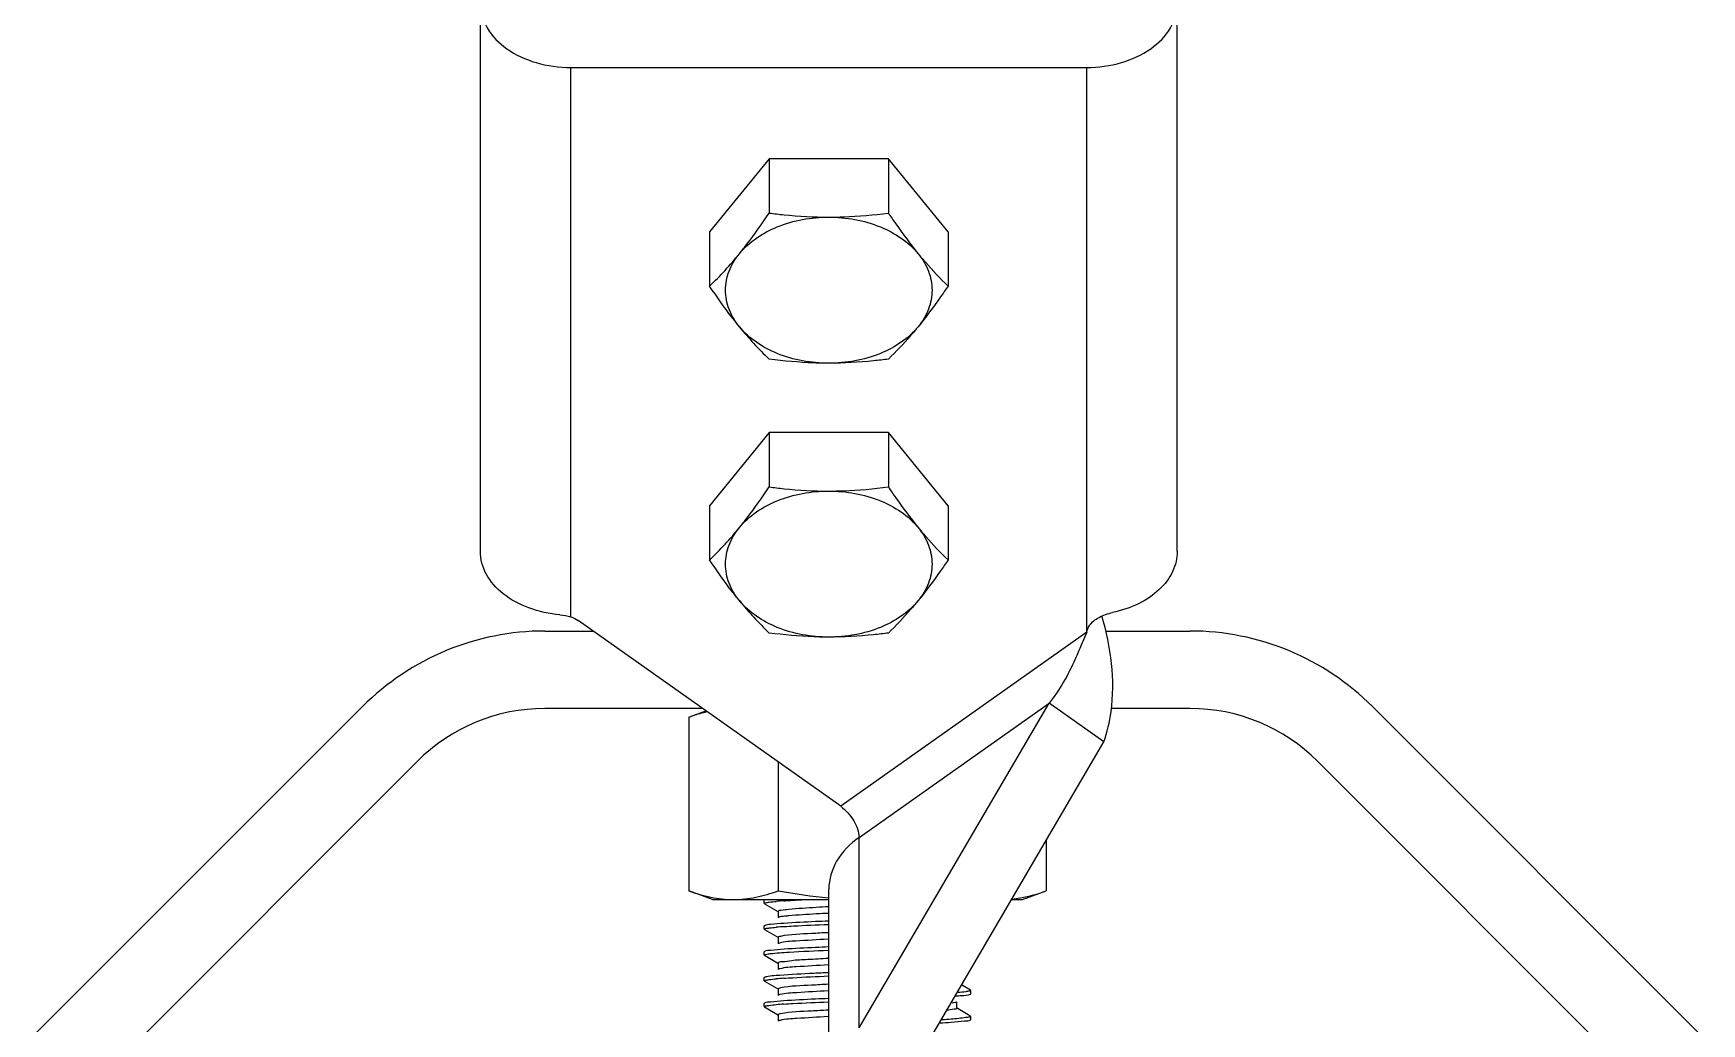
# Model space of a CAD drawing. Extents: x 27938 to 1507990, y 110129 to 923079.
# Drawn here: x 661185 to 662687, y 379311 to 380201 of the extents above; entities that cross this region are included whole.
import ezdxf

# ---------------------------------------------------------------- set-up
doc = ezdxf.new("R2010")
doc.units = 0
doc.header["$LTSCALE"] = 1000
doc.header["$MEASUREMENT"] = 0

msp = doc.modelspace()

# ---------------------------------------------------------------- linework, layer by layer
at = {"linetype": 'Continuous'}
for p, q in [((661587.7, 379735.4), (661587.7, 380304.1)), ((662215, 379735.4), (662215, 380304.1)), ((661669.1, 379676.4), (661669.1, 380170.7)), ((661669.1, 380170.7), (662133.7, 380170.7)), ((662133.7, 379662.7), (662133.7, 380170.7)), ((661847.7, 380088.6), (661794.1, 380022.9)), ((661847.7, 380088.6), (661847.7, 380039.7)), ((661955, 380088.6), (661847.7, 380088.6)), ((662008.7, 380022.9), (661955, 380088.6)), ((661955, 380088.6), (661955, 380039.7)), ((661794.1, 380022.9), (661794.1, 379974)), ((662008.7, 380022.9), (662008.7, 379974)), ((661847.7, 379842.2), (661794.1, 379776.4)), ((661847.7, 379842.2), (661847.7, 379793.3)), ((661955, 379842.2), (661847.7, 379842.2)), ((662008.7, 379776.4), (661955, 379842.2)), ((661955, 379842.2), (661955, 379793.3)), ((661794.1, 379776.4), (661794.1, 379727.6)), ((662008.7, 379776.4), (662008.7, 379727.6)), ((661645.8, 379663.7), (661689.1, 379663.7)), ((661912.1, 379506), (661675.9, 379673.1)), ((662133.7, 379662.7), (661912.1, 379506)), ((662133.7, 379662.7), (662128.7, 379651.1)), ((662150.5, 379663.7), (662226.6, 379663.7)), ((661185.3, 379299.5), (661481.5, 379595.7)), ((661787.6, 379594), (661645.8, 379594)), ((661775.3, 379586.2), (661790.8, 379591.8)), ((661928.6, 379306.8), (662099.7, 379598.9)), ((661928.6, 379477.9), (662099.7, 379598.9)), ((662149, 379564.1), (662099.7, 379598.9)), ((662226.6, 379594), (662155.5, 379594)), ((662390.9, 379595.7), (662687.1, 379299.5)), ((661775.3, 379586.2), (661775.3, 379430)), ((661977.9, 379272), (662149, 379564.1)), ((661530.8, 379546.4), (661234.6, 379250.2)), ((661855.7, 379545.9), (661855.7, 379430)), ((662637.8, 379250.2), (662341.6, 379546.4)), ((661928.6, 379306.8), (661928.6, 379477.9)), ((662097.2, 379475.7), (662097.2, 379430)), ((661796.8, 379422.1), (661775.3, 379430)), ((661796.8, 379422.1), (661901.4, 379422.1)), ((661843.5, 379421.8), (661843.3, 379421.6)), ((661843.3, 379418.7), (661843.3, 379421.6)), ((661843.3, 379418.7), (661843.3, 379421.6)), ((661901.4, 378824.5), (661901.4, 379431.5)), ((662065.8, 379422.1), (662075.6, 379422.1)), ((662075.6, 379422.1), (662097.2, 379430)), ((661843.5, 379418.4), (661856.1, 379411.1)), ((661855.9, 379411.4), (661855.9, 379405.6)), ((661843.5, 379398.6), (661843.3, 379398.4)), ((661843.3, 379395.5), (661843.3, 379398.4)), ((661843.3, 379395.5), (661843.3, 379398.4)), ((661843.5, 379395.2), (661856.1, 379387.9)), ((661855.9, 379388.2), (661855.9, 379382.4)), ((661843.5, 379375.4), (661843.3, 379375.1)), ((661843.3, 379372.2), (661843.3, 379375.1)), ((661843.3, 379372.2), (661843.3, 379375.1)), ((661843.5, 379372), (661856.1, 379364.7)), ((661855.9, 379365), (661855.9, 379359.2)), ((661843.5, 379352.1), (661843.3, 379351.9)), ((661843.3, 379349), (661843.3, 379351.9)), ((661843.3, 379349), (661843.3, 379351.9)), ((661843.5, 379348.7), (661856.1, 379341.4)), ((661855.9, 379341.7), (661855.9, 379335.9)), ((662028.9, 379340.5), (662020.8, 379345.3)), ((662028.9, 379337.1), (662029.1, 379337.4)), ((662029.1, 379337.4), (662029.1, 379340.3)), ((662029.1, 379337.4), (662029.1, 379340.3)), ((661843.5, 379328.9), (661843.3, 379328.7)), ((661843.3, 379325.8), (661843.3, 379328.7)), ((661843.3, 379325.8), (661843.3, 379328.7)), ((661843.5, 379325.5), (661856.1, 379318.2)), ((661855.9, 379318.5), (661855.9, 379312.7)), ((662026.8, 379318.5), (662016.3, 379324.6)), ((662016.6, 379324.3), (662016.6, 379330.1)), ((662028.9, 379317.3), (662026.8, 379318.5)), ((662029.1, 379314.1), (662029.1, 379317)), ((662029.1, 379314.1), (662029.1, 379317)), ((662028.9, 379313.9), (662029.1, 379314.1))]:
    msp.add_line(p, q, dxfattribs=at)
for centre, radius, start, end in [((661561.5, 380214.9), 334.9, 313.9914, 320.7735), ((662080.3, 380149.2), 334.9, 219.2265, 226.0086), ((661561.5, 379968.5), 334.9, 313.9914, 320.7735), ((662080.3, 379902.8), 334.9, 219.2265, 226.0086), ((661645.8, 379431.4), 232.3, 90, 135), ((662226.6, 379431.4), 232.3, 45, 90), ((661645.8, 379431.4), 162.6, 90, 135), ((662226.6, 379431.4), 162.6, 45, 90), ((661887.7, 379020), 401.9, 93.8134, 94.8058), ((661888, 378992.8), 405.8, 93.7866, 94.8061), ((661887.4, 378954.1), 398.1, 93.8422, 94.8039), ((661887.5, 378929.6), 399.3, 93.8324, 94.805), ((661955.4, 380146.6), 836.7, 273.1645, 273.8477), ((661958.4, 380103.2), 790.3, 273.2643, 273.8614), ((661984.9, 379713.4), 399.5, 273.8325, 274.8033)]:
    msp.add_arc(centre, radius, start, end, dxfattribs=at)
for points, knots in [([(661587.7, 380228.2), (661587.7, 380220.6), (661592.7, 380204.2), (661611.6, 380185.5), (661638.2, 380173.4), (661658.6, 380170.7), (661669.1, 380170.7)], [0, 0, 0, 0, 0.209473, 0.444657, 0.712023, 1, 1, 1, 1]), ([(662133.7, 380170.7), (662144.2, 380170.7), (662164.5, 380173.4), (662191.1, 380185.5), (662210.1, 380204.2), (662215, 380220.6), (662215, 380228.2)], [0, 0, 0, 0, 0.287977, 0.555343, 0.790527, 1, 1, 1, 1]), ([(661820.9, 380003.1), (661823.2, 380006), (661832.6, 380017.8), (661841.3, 380030.2), (661847.7, 380039.7)], [0, 0, 0, 0, 0.239452, 1, 1, 1, 1]), ([(661847.7, 380039.7), (661852.2, 380039.1), (661870, 380037), (661887.9, 380036), (661901.4, 380036)], [0, 0, 0, 0, 0.249182, 1, 1, 1, 1]), ([(661901.4, 380036), (661905.9, 380036), (661923.8, 380036.3), (661941.7, 380038), (661955, 380039.7)], [0, 0, 0, 0, 0.250767, 1, 1, 1, 1]), ([(661955, 380039.7), (661957.2, 380036.5), (661965.8, 380024), (661974.8, 380011.8), (661981.8, 380003.1)], [0, 0, 0, 0, 0.259411, 1, 1, 1, 1]), ([(661820.9, 380003.1), (661829.7, 380013.9), (661855.7, 380030.9), (661885.6, 380036), (661901.4, 380036)], [0, 0, 0, 0, 0.468341, 1, 1, 1, 1]), ([(661901.4, 380036), (661917.1, 380036), (661947, 380030.9), (661973.1, 380013.9), (661981.8, 380003.1)], [0, 0, 0, 0, 0.531659, 1, 1, 1, 1]), ([(661820.9, 379937.4), (661817, 379942.2), (661810.7, 379952.6), (661807.3, 379970.3), (661810.7, 379988), (661817, 379998.4), (661820.9, 380003.1)], [0, 0, 0, 0, 0.257487, 0.5, 0.742513, 1, 1, 1, 1]), ([(661981.8, 380003.1), (661984.1, 380000.4), (661992.6, 379990.3), (662001.7, 379980.8), (662008.7, 379974)], [0, 0, 0, 0, 0.264209, 1, 1, 1, 1]), ([(661981.8, 380003.1), (661985.7, 379998.4), (661992, 379988), (661995.4, 379970.3), (661992, 379952.6), (661985.7, 379942.2), (661981.8, 379937.4)], [0, 0, 0, 0, 0.257487, 0.5, 0.742513, 1, 1, 1, 1]), ([(661820.9, 379937.4), (661818.6, 379940.2), (661809.2, 379952.1), (661800.5, 379964.5), (661794.1, 379974)], [0, 0, 0, 0, 0.239452, 1, 1, 1, 1]), ([(662008.7, 379974), (662006.5, 379970.7), (661997.9, 379958.3), (661988.9, 379946.1), (661981.8, 379937.4)], [0, 0, 0, 0, 0.259411, 1, 1, 1, 1]), ([(661901.4, 379904.6), (661885.6, 379904.6), (661855.7, 379909.7), (661829.7, 379926.7), (661820.9, 379937.4)], [0, 0, 0, 0, 0.531659, 1, 1, 1, 1]), ([(661981.8, 379937.4), (661973.1, 379926.7), (661947, 379909.7), (661917.1, 379904.6), (661901.4, 379904.6)], [0, 0, 0, 0, 0.468341, 1, 1, 1, 1]), ([(661981.8, 379937.4), (661979.6, 379934.7), (661971.1, 379924.6), (661962, 379915), (661955, 379908.3)], [0, 0, 0, 0, 0.264209, 1, 1, 1, 1]), ([(661901.4, 379904.6), (661896.9, 379904.6), (661878.9, 379904.9), (661861, 379906.6), (661847.7, 379908.3)], [0, 0, 0, 0, 0.250767, 1, 1, 1, 1]), ([(661955, 379908.3), (661950.6, 379907.7), (661932.8, 379905.6), (661914.8, 379904.6), (661901.4, 379904.6)], [0, 0, 0, 0, 0.249182, 1, 1, 1, 1]), ([(661820.9, 379756.7), (661823.2, 379759.5), (661832.6, 379771.4), (661841.3, 379783.8), (661847.7, 379793.3)], [0, 0, 0, 0, 0.239452, 1, 1, 1, 1]), ([(661820.9, 379756.7), (661829.7, 379767.5), (661855.7, 379784.5), (661885.6, 379789.6), (661901.4, 379789.6)], [0, 0, 0, 0, 0.468341, 1, 1, 1, 1]), ([(661847.7, 379793.3), (661852.2, 379792.7), (661870, 379790.6), (661887.9, 379789.6), (661901.4, 379789.6)], [0, 0, 0, 0, 0.249182, 1, 1, 1, 1]), ([(661901.4, 379789.6), (661905.9, 379789.6), (661923.8, 379789.9), (661941.7, 379791.6), (661955, 379793.3)], [0, 0, 0, 0, 0.250767, 1, 1, 1, 1]), ([(661901.4, 379789.6), (661917.1, 379789.6), (661947, 379784.5), (661973.1, 379767.5), (661981.8, 379756.7)], [0, 0, 0, 0, 0.531659, 1, 1, 1, 1]), ([(661955, 379793.3), (661957.2, 379790), (661965.8, 379777.6), (661974.8, 379765.4), (661981.8, 379756.7)], [0, 0, 0, 0, 0.259411, 1, 1, 1, 1]), ([(661820.9, 379691), (661817, 379695.8), (661810.7, 379706.1), (661807.3, 379723.9), (661810.7, 379741.6), (661817, 379752), (661820.9, 379756.7)], [0, 0, 0, 0, 0.257487, 0.5, 0.742513, 1, 1, 1, 1]), ([(661981.8, 379756.7), (661984.1, 379754), (661992.6, 379743.9), (662001.7, 379734.3), (662008.7, 379727.6)], [0, 0, 0, 0, 0.264209, 1, 1, 1, 1]), ([(661981.8, 379756.7), (661985.7, 379752), (661992, 379741.6), (661995.4, 379723.9), (661992, 379706.1), (661985.7, 379695.8), (661981.8, 379691)], [0, 0, 0, 0, 0.257487, 0.5, 0.742513, 1, 1, 1, 1]), ([(661659.4, 379678.3), (661649.9, 379679.1), (661631.7, 379682.9), (661608.2, 379695.4), (661591.9, 379713.4), (661587.7, 379728.3), (661587.7, 379735.4)], [0, 0, 0, 0, 0.28821, 0.553531, 0.788229, 1, 1, 1, 1]), ([(661820.9, 379691), (661818.6, 379693.8), (661809.2, 379705.7), (661800.5, 379718), (661794.1, 379727.6)], [0, 0, 0, 0, 0.239452, 1, 1, 1, 1]), ([(662008.7, 379727.6), (662006.5, 379724.3), (661997.9, 379711.9), (661988.9, 379699.7), (661981.8, 379691)], [0, 0, 0, 0, 0.259411, 1, 1, 1, 1]), ([(662215, 379735.4), (662215, 379729.2), (662211.9, 379716.1), (662199.1, 379699.6), (662180.1, 379687), (662164.9, 379682), (662156.9, 379680.3)], [0, 0, 0, 0, 0.215862, 0.450689, 0.713102, 1, 1, 1, 1]), ([(661901.4, 379658.2), (661885.6, 379658.2), (661855.7, 379663.3), (661829.7, 379680.3), (661820.9, 379691)], [0, 0, 0, 0, 0.531659, 1, 1, 1, 1]), ([(661981.8, 379691), (661973.1, 379680.3), (661947, 379663.3), (661917.1, 379658.2), (661901.4, 379658.2)], [0, 0, 0, 0, 0.468341, 1, 1, 1, 1]), ([(661981.8, 379691), (661979.6, 379688.3), (661971.1, 379678.2), (661962, 379668.6), (661955, 379661.9)], [0, 0, 0, 0, 0.264209, 1, 1, 1, 1]), ([(662133.7, 379662.7), (662133.9, 379664.8), (662136.3, 379670.5), (662144.9, 379676.8), (662152.6, 379679.4), (662156.9, 379680.3)], [0, 0, 0, 0, 0.208141, 0.577605, 1, 1, 1, 1]), ([(662149, 379564.1), (662152.1, 379572.8), (662160.7, 379610.2), (662155.5, 379649.5), (662147.2, 379677.2)], [0, 0, 0, 0, 0.242556, 1, 1, 1, 1]), ([(661901.4, 379658.2), (661896.9, 379658.2), (661878.9, 379658.5), (661861, 379660.2), (661847.7, 379661.9)], [0, 0, 0, 0, 0.250767, 1, 1, 1, 1]), ([(661955, 379661.9), (661950.6, 379661.3), (661932.8, 379659.2), (661914.8, 379658.2), (661901.4, 379658.2)], [0, 0, 0, 0, 0.249182, 1, 1, 1, 1]), ([(662128.7, 379651.1), (662126.8, 379646.8), (662119.1, 379628.5), (662109.4, 379610.8), (662099.7, 379598.9)], [0, 0, 0, 0, 0.231709, 1, 1, 1, 1]), ([(661775.3, 379586.2), (661776.6, 379586.7), (661782, 379588.6), (661787.5, 379590.2), (661791.7, 379591.2)], [0, 0, 0, 0, 0.252515, 1, 1, 1, 1]), ([(661912.1, 379506), (661916.9, 379502.6), (661924.2, 379494), (661928.6, 379483.2), (661928.6, 379477.9)], [0, 0, 0, 0, 0.525314, 1, 1, 1, 1]), ([(661928.6, 379477.9), (661920.6, 379472.3), (661907, 379458.9), (661901.4, 379440.2), (661901.4, 379431.5)], [0, 0, 0, 0, 0.528923, 1, 1, 1, 1]), ([(661775.3, 379430), (661781.8, 379427.6), (661795, 379423.6), (661808.7, 379422.1), (661815.5, 379422.1)], [0, 0, 0, 0, 0.506411, 1, 1, 1, 1]), ([(661815.5, 379422.1), (661822.3, 379422.1), (661836, 379423.6), (661849.2, 379427.6), (661855.7, 379430)], [0, 0, 0, 0, 0.493589, 1, 1, 1, 1]), ([(661844.2, 379422.1), (661844.1, 379422.1), (661843.8, 379422), (661843.6, 379421.9), (661843.5, 379421.8)], [0, 0, 0, 0, 0.575094, 1, 1, 1, 1]), ([(661861, 379421), (661862.4, 379421.1), (661868.9, 379421.5), (661875.4, 379421.9), (661880.5, 379422.1)], [0, 0, 0, 0, 0.220803, 1, 1, 1, 1]), ([(662066.1, 379422.5), (662068.7, 379422.8), (662079.3, 379424.2), (662089.6, 379427.2), (662097.2, 379430)], [0, 0, 0, 0, 0.246296, 1, 1, 1, 1]), ([(661843.3, 379418.7), (661843.3, 379419.1), (661845.5, 379419.4), (661846.6, 379419.7), (661847.8, 379419.8)], [0, 0, 0, 0, 0.271556, 1, 1, 1, 1]), ([(661865.3, 379413.2), (661862.9, 379413), (661860.7, 379412.3), (661855.9, 379412.3), (661855.9, 379411.4)], [0, 0, 0, 0, 0.734942, 1, 1, 1, 1]), ([(661865.3, 379407.4), (661864.1, 379407.3), (661861.1, 379406.9), (661857.8, 379406.9), (661856.1, 379405.9)], [0, 0, 0, 0, 0.376921, 1, 1, 1, 1]), ([(661901, 379415.6), (661897.4, 379415.4), (661885.5, 379414.7), (661873.5, 379414), (661865.3, 379413.2)], [0, 0, 0, 0, 0.30396, 1, 1, 1, 1]), ([(661901, 379409.7), (661897.4, 379409.6), (661885.5, 379408.9), (661873.5, 379408.2), (661865.3, 379407.4)], [0, 0, 0, 0, 0.30396, 1, 1, 1, 1]), ([(661843.3, 379395.5), (661843.3, 379395.9), (661845.5, 379396.2), (661846.7, 379396.5), (661847.8, 379396.6)], [0, 0, 0, 0, 0.271401, 1, 1, 1, 1]), ([(661861, 379400.7), (661856.9, 379400.4), (661851.3, 379399.6), (661845.1, 379399.5), (661843.5, 379398.6)], [0, 0, 0, 0, 0.690495, 1, 1, 1, 1]), ([(661900.9, 379392.3), (661895.9, 379392.1), (661881.5, 379391.1), (661867, 379390.9), (661857.8, 379389)], [0, 0, 0, 0, 0.350691, 1, 1, 1, 1]), ([(661901, 379402.7), (661897.2, 379402.6), (661883.8, 379402), (661870.5, 379401.3), (661861, 379400.7)], [0, 0, 0, 0, 0.288536, 1, 1, 1, 1]), ([(661861.2, 379397.8), (661864, 379398), (661877.2, 379398.8), (661890.5, 379399.4), (661901, 379399.8)], [0, 0, 0, 0, 0.207236, 1, 1, 1, 1]), ([(661861.2, 379377.5), (661857.1, 379377.2), (661851.4, 379376.4), (661845.1, 379376.3), (661843.5, 379375.4)], [0, 0, 0, 0, 0.690745, 1, 1, 1, 1]), ([(661857.8, 379389), (661857.3, 379388.9), (661856.7, 379388.8), (661855.9, 379388.4), (661855.9, 379388.2)], [0, 0, 0, 0, 0.704936, 1, 1, 1, 1]), ([(661856.9, 379383), (661856.7, 379382.9), (661856.5, 379382.8), (661856.2, 379382.7), (661856.1, 379382.7)], [0, 0, 0, 0, 0.573187, 1, 1, 1, 1]), ([(661900.9, 379386.5), (661891.2, 379386), (661876.6, 379384.8), (661861.7, 379384.4), (661856.9, 379383)], [0, 0, 0, 0, 0.662973, 1, 1, 1, 1]), ([(661857, 379374.3), (661859.9, 379374.5), (661874.6, 379375.4), (661889.3, 379376.1), (661901.1, 379376.6)], [0, 0, 0, 0, 0.196383, 1, 1, 1, 1]), ([(661901, 379379.5), (661897.2, 379379.3), (661883.9, 379378.7), (661870.7, 379378.1), (661861.2, 379377.5)], [0, 0, 0, 0, 0.288055, 1, 1, 1, 1]), ([(661843.3, 379372.2), (661843.3, 379372.6), (661845, 379372.9), (661845.9, 379373.1), (661846.8, 379373.2)], [0, 0, 0, 0, 0.275887, 1, 1, 1, 1]), ([(661846.8, 379373.2), (661847.4, 379373.3), (661850.8, 379373.8), (661854.3, 379374), (661857, 379374.3)], [0, 0, 0, 0, 0.19121, 1, 1, 1, 1]), ([(661900.9, 379369.1), (661894.7, 379368.8), (661884.1, 379368), (661869, 379367.6), (661862.2, 379365.8), (661855.9, 379366.1), (661855.9, 379365)], [0, 0, 0, 0, 0.409, 0.726331, 0.927829, 1, 1, 1, 1]), ([(661900.9, 379363.3), (661891.3, 379362.8), (661876.8, 379361.7), (661862, 379361.1), (661857.2, 379359.8)], [0, 0, 0, 0, 0.656169, 1, 1, 1, 1]), ([(661843.3, 379349), (661843.3, 379349.4), (661845.5, 379349.7), (661846.6, 379350), (661847.7, 379350.1)], [0, 0, 0, 0, 0.271616, 1, 1, 1, 1]), ([(661846.8, 379352.9), (661846.1, 379352.8), (661845, 379352.6), (661843.9, 379352.3), (661843.5, 379352.1)], [0, 0, 0, 0, 0.640091, 1, 1, 1, 1]), ([(661857, 379353.9), (661856, 379353.8), (661852.6, 379353.6), (661849.1, 379353.3), (661846.8, 379352.9)], [0, 0, 0, 0, 0.30771, 1, 1, 1, 1]), ([(661857.2, 379359.8), (661857, 379359.8), (661856.6, 379359.7), (661856.3, 379359.5), (661856.1, 379359.4)], [0, 0, 0, 0, 0.585747, 1, 1, 1, 1]), ([(661901.1, 379356.3), (661896.7, 379356.1), (661882, 379355.4), (661867.3, 379354.7), (661857, 379353.9)], [0, 0, 0, 0, 0.297382, 1, 1, 1, 1]), ([(661860.7, 379351.3), (661863.5, 379351.5), (661876.9, 379352.3), (661890.4, 379352.9), (661901.1, 379353.4)], [0, 0, 0, 0, 0.206065, 1, 1, 1, 1]), ([(661857.9, 379342.6), (661857.4, 379342.5), (661856.8, 379342.3), (661855.9, 379341.9), (661855.9, 379341.7)], [0, 0, 0, 0, 0.706178, 1, 1, 1, 1]), ([(661857.5, 379336.7), (661857.2, 379336.6), (661856.7, 379336.5), (661856.3, 379336.3), (661856.1, 379336.2)], [0, 0, 0, 0, 0.596703, 1, 1, 1, 1]), ([(661900.9, 379340), (661891.4, 379339.6), (661877, 379338.5), (661862.4, 379337.8), (661857.5, 379336.7)], [0, 0, 0, 0, 0.649558, 1, 1, 1, 1]), ([(661900.9, 379345.9), (661895.8, 379345.6), (661881.5, 379344.7), (661867.1, 379344.4), (661857.9, 379342.6)], [0, 0, 0, 0, 0.349431, 1, 1, 1, 1]), ([(661901.1, 379333), (661897.2, 379332.9), (661883.7, 379332.3), (661870.3, 379331.6), (661860.7, 379331)], [0, 0, 0, 0, 0.289063, 1, 1, 1, 1]), ([(662015.7, 379335.4), (662017.4, 379335.5), (662021.8, 379336.1), (662026.6, 379335.8), (662028.9, 379337.1)], [0, 0, 0, 0, 0.387145, 1, 1, 1, 1]), ([(662029.1, 379340.3), (662029.1, 379339.9), (662026.9, 379339.6), (662025.8, 379339.3), (662024.7, 379339.1)], [0, 0, 0, 0, 0.271584, 1, 1, 1, 1]), ([(661843.3, 379325.8), (661843.3, 379326.2), (661845.5, 379326.5), (661846.6, 379326.8), (661847.7, 379326.9)], [0, 0, 0, 0, 0.271628, 1, 1, 1, 1]), ([(661860.7, 379331), (661856.8, 379330.7), (661851.2, 379329.9), (661845.1, 379329.8), (661843.5, 379328.9)], [0, 0, 0, 0, 0.690212, 1, 1, 1, 1]), ([(661858, 379319.4), (661857.5, 379319.2), (661856.8, 379319.1), (661855.9, 379318.7), (661855.9, 379318.5)], [0, 0, 0, 0, 0.707247, 1, 1, 1, 1]), ([(661900.8, 379316.8), (661891.4, 379316.3), (661877, 379315.3), (661862.5, 379314.6), (661857.5, 379313.4)], [0, 0, 0, 0, 0.649158, 1, 1, 1, 1]), ([(661900.8, 379322.6), (661895.8, 379322.4), (661881.6, 379321.4), (661867.2, 379321.2), (661858, 379319.4)], [0, 0, 0, 0, 0.348434, 1, 1, 1, 1]), ([(661860.8, 379328.1), (661863.6, 379328.3), (661877, 379329.1), (661890.4, 379329.7), (661901, 379330.1)], [0, 0, 0, 0, 0.206277, 1, 1, 1, 1]), ([(662016.6, 379324.3), (662016.6, 379323.5), (662011.9, 379323.4), (662009.8, 379322.8), (662007.5, 379322.5)], [0, 0, 0, 0, 0.265324, 1, 1, 1, 1]), ([(662016.3, 379329.8), (662015.9, 379329.6), (662014.5, 379329.3), (662013.2, 379329), (662012.3, 379328.9)], [0, 0, 0, 0, 0.35782, 1, 1, 1, 1]), ([(662029.1, 379317), (662029.1, 379316.6), (662026.9, 379316.3), (662025.8, 379316), (662024.7, 379315.9)], [0, 0, 0, 0, 0.271518, 1, 1, 1, 1]), ([(661857.5, 379313.4), (661857.2, 379313.4), (661856.7, 379313.2), (661856.3, 379313.1), (661856.1, 379313)], [0, 0, 0, 0, 0.597162, 1, 1, 1, 1]), ([(662011.6, 379311.8), (662015.6, 379312.1), (662021.2, 379312.9), (662027.4, 379313), (662028.9, 379313.9)], [0, 0, 0, 0, 0.690319, 1, 1, 1, 1])]:
    msp.add_open_spline(points, degree=3, knots=knots, dxfattribs=at)
for points in [[(661659.4, 379678.3), (661662.7, 379678), (661665.9, 379677.4), (661669.1, 379676.4)], [(661669.1, 379676.4), (661671.5, 379675.6), (661673.8, 379674.5), (661675.9, 379673.1)], [(661855.7, 379430), (661870.8, 379427.2), (661886.1, 379425), (661901.3, 379423.7)], [(661847.8, 379419.8), (661849.8, 379420.1), (661851.9, 379420.3), (661854.1, 379420.5)], [(661847.8, 379396.6), (661849.9, 379396.9), (661852, 379397.1), (661854, 379397.2)], [(661847.7, 379350.1), (661849.8, 379350.4), (661852, 379350.6), (661854.1, 379350.8)], [(662024.7, 379339.1), (662022.4, 379338.8), (662020, 379338.6), (662017.7, 379338.4)], [(661847.7, 379326.9), (661849.8, 379327.2), (661852, 379327.4), (661854.1, 379327.6)], [(662024.7, 379315.9), (662022.6, 379315.6), (662020.5, 379315.4), (662018.4, 379315.2)]]:
    msp.add_open_spline(points, degree=3, dxfattribs=at)

doc.saveas('drawing.dxf')
